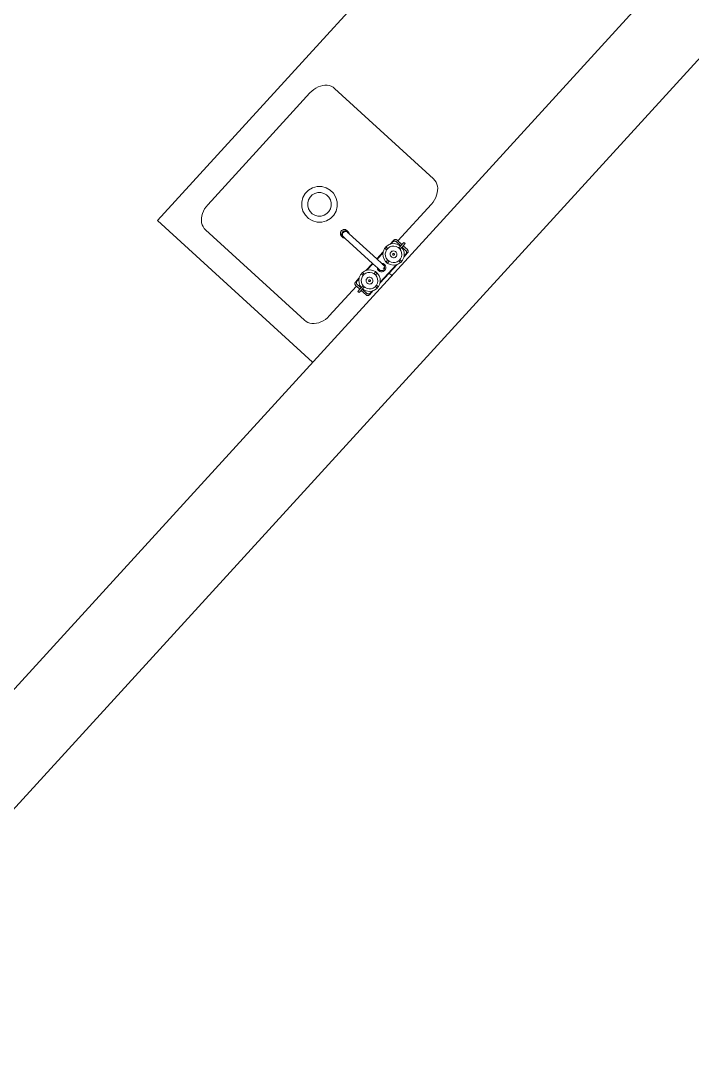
# Model space of a CAD drawing. Header units: metres. Extents: x 750 to 3116, y -341 to 1465.
# Drawn here: x 1590.285 to 1592.202, y 762.067 to 765.028 of the extents above; entities that cross this region are included whole.
import ezdxf

# ---------------------------------------------------------------- set-up
doc = ezdxf.new("R2010")
doc.units = ezdxf.units.M
doc.layers.add('Furniture', color=44, linetype='Continuous', lineweight=5)
doc.layers.add('Wall ext', color=20, linetype='Continuous', lineweight=18)

# ---------------------------------------------------------------- blocks, each defined once
blk = doc.blocks.new('washbashin')
at = {"layer": 'Furniture'}
for p, q in [((11493479.6577, 4446032.8445), (11493479.5089, 4446032.6728)), ((11493479.6577, 4446032.8445), (11493479.6629, 4446032.8499)), ((11493479.6629, 4446032.8499), (11493479.6685, 4446032.8547)), ((11493479.6685, 4446032.8547), (11493479.6745, 4446032.8588)), ((11493479.6745, 4446032.8588), (11493479.6808, 4446032.8622)), ((11493479.6808, 4446032.8622), (11493479.6873, 4446032.8648)), ((11493479.6873, 4446032.8648), (11493479.6938, 4446032.8666)), ((11493479.6938, 4446032.8666), (11493479.7003, 4446032.8675)), ((11493479.7003, 4446032.8675), (11493479.7066, 4446032.8675)), ((11493479.7066, 4446032.8675), (11493479.7126, 4446032.8667)), ((11493479.7126, 4446032.8667), (11493479.7183, 4446032.865)), ((11493479.7183, 4446032.865), (11493479.7235, 4446032.8624)), ((11493479.7235, 4446032.8624), (11493479.7281, 4446032.859)), ((11493480.0173, 4446032.6083), (11493479.7281, 4446032.859)), ((11493479.5089, 4446032.6728), (11493479.3745, 4446032.5178)), ((11493479.5091, 4446032.6726), (11493479.5089, 4446032.6728)), ((11493480.0173, 4446032.6083), (11493480.0213, 4446032.6042)), ((11493480.0213, 4446032.6042), (11493480.0246, 4446032.5994)), ((11493479.6611, 4446032.5669), (11493479.6724, 4446032.5739)), ((11493479.6724, 4446032.5739), (11493479.6852, 4446032.5778)), ((11493479.6852, 4446032.5778), (11493479.6985, 4446032.5782)), ((11493479.6985, 4446032.5782), (11493479.7114, 4446032.5752)), ((11493479.7114, 4446032.5752), (11493479.7232, 4446032.5689)), ((11493480.0246, 4446032.5994), (11493480.0271, 4446032.5941)), ((11493480.0271, 4446032.5941), (11493480.0288, 4446032.5882)), ((11493480.0288, 4446032.5882), (11493480.0297, 4446032.582)), ((11493480.0297, 4446032.5754), (11493480.0288, 4446032.5687)), ((11493480.0297, 4446032.582), (11493480.0297, 4446032.5754)), ((11493479.6427, 4446032.5325), (11493479.6457, 4446032.5455)), ((11493479.6457, 4446032.5455), (11493479.652, 4446032.5572)), ((11493479.652, 4446032.5572), (11493479.6611, 4446032.5669)), ((11493479.666, 4446032.5471), (11493479.6618, 4446032.5394)), ((11493479.672, 4446032.5536), (11493479.666, 4446032.5471)), ((11493479.6795, 4446032.5582), (11493479.672, 4446032.5536)), ((11493479.688, 4446032.5608), (11493479.6795, 4446032.5582)), ((11493479.6968, 4446032.5611), (11493479.688, 4446032.5608)), ((11493479.7054, 4446032.559), (11493479.6968, 4446032.5611)), ((11493479.7131, 4446032.5549), (11493479.7054, 4446032.559)), ((11493479.7196, 4446032.5488), (11493479.7131, 4446032.5549)), ((11493479.7242, 4446032.5413), (11493479.7196, 4446032.5488)), ((11493479.7232, 4446032.5689), (11493479.7329, 4446032.5598)), ((11493479.7329, 4446032.5598), (11493479.7399, 4446032.5484)), ((11493479.7399, 4446032.5484), (11493479.7438, 4446032.5357)), ((11493480.0215, 4446032.5487), (11493480.0175, 4446032.5424)), ((11493480.0247, 4446032.5552), (11493480.0215, 4446032.5487)), ((11493480.0272, 4446032.562), (11493480.0247, 4446032.5552)), ((11493480.0288, 4446032.5687), (11493480.0272, 4446032.562)), ((11493479.3745, 4446032.5178), (11493479.3699, 4446032.512)), ((11493479.6431, 4446032.5192), (11493479.6427, 4446032.5325)), ((11493479.6469, 4446032.5064), (11493479.6431, 4446032.5192)), ((11493479.6618, 4446032.5394), (11493479.6598, 4446032.5308)), ((11493479.6598, 4446032.5308), (11493479.6601, 4446032.522)), ((11493479.6601, 4446032.522), (11493479.6626, 4446032.5135)), ((11493479.7209, 4446032.5077), (11493479.725, 4446032.5155)), ((11493479.7268, 4446032.5329), (11493479.7242, 4446032.5413)), ((11493479.725, 4446032.5155), (11493479.727, 4446032.5241)), ((11493479.727, 4446032.5241), (11493479.7268, 4446032.5329)), ((11493479.7442, 4446032.5224), (11493479.7412, 4446032.5094)), ((11493479.7438, 4446032.5357), (11493479.7442, 4446032.5224)), ((11493479.9197, 4446032.4291), (11493480.0129, 4446032.5366)), ((11493480.0175, 4446032.5424), (11493480.0129, 4446032.5366)), ((11493479.3586, 4446032.4857), (11493479.3577, 4446032.479)), ((11493479.3602, 4446032.4924), (11493479.3586, 4446032.4857)), ((11493479.3627, 4446032.4992), (11493479.3602, 4446032.4924)), ((11493479.366, 4446032.5057), (11493479.3627, 4446032.4992)), ((11493479.3699, 4446032.512), (11493479.366, 4446032.5057)), ((11493479.654, 4446032.4951), (11493479.6469, 4446032.5064)), ((11493479.6637, 4446032.486), (11493479.654, 4446032.4951)), ((11493479.6626, 4446032.5135), (11493479.6673, 4446032.506)), ((11493479.6754, 4446032.4797), (11493479.6637, 4446032.486)), ((11493479.6673, 4446032.506), (11493479.6737, 4446032.5)), ((11493479.6737, 4446032.5), (11493479.6815, 4446032.4958)), ((11493479.6815, 4446032.4958), (11493479.6901, 4446032.4938)), ((11493479.6901, 4446032.4938), (11493479.6989, 4446032.4941)), ((11493479.6989, 4446032.4941), (11493479.7073, 4446032.4967)), ((11493479.7073, 4446032.4967), (11493479.7148, 4446032.5013)), ((11493479.7257, 4446032.488), (11493479.7144, 4446032.481)), ((11493479.7148, 4446032.5013), (11493479.7209, 4446032.5077)), ((11493479.7349, 4446032.4977), (11493479.7257, 4446032.488)), ((11493479.7412, 4446032.5094), (11493479.7349, 4446032.4977)), ((11493479.3577, 4446032.479), (11493479.3578, 4446032.4724)), ((11493479.3578, 4446032.4724), (11493479.3586, 4446032.4662)), ((11493479.3586, 4446032.4662), (11493479.3603, 4446032.4603)), ((11493479.3603, 4446032.4603), (11493479.3628, 4446032.455)), ((11493479.3628, 4446032.455), (11493479.3661, 4446032.4502)), ((11493479.6884, 4446032.4767), (11493479.6754, 4446032.4797)), ((11493479.7017, 4446032.4771), (11493479.6884, 4446032.4767)), ((11493479.7144, 4446032.481), (11493479.7017, 4446032.4771)), ((11493479.7586, 4446032.4539), (11493479.7609, 4446032.4558)), ((11493479.7609, 4446032.4558), (11493479.7636, 4446032.457)), ((11493479.7636, 4446032.457), (11493479.7665, 4446032.4574)), ((11493479.7665, 4446032.4574), (11493479.7693, 4446032.4571)), ((11493479.7693, 4446032.4571), (11493479.772, 4446032.4561)), ((11493479.772, 4446032.4561), (11493479.7742, 4446032.4544)), ((11493479.3661, 4446032.4502), (11493479.3701, 4446032.4461)), ((11493479.3701, 4446032.4461), (11493479.6593, 4446032.1954)), ((11493479.7553, 4446032.446), (11493479.7557, 4446032.4489)), ((11493479.7556, 4446032.4431), (11493479.7553, 4446032.446)), ((11493479.7566, 4446032.4405), (11493479.7556, 4446032.4431)), ((11493479.7557, 4446032.4489), (11493479.7568, 4446032.4516)), ((11493479.7583, 4446032.4382), (11493479.7566, 4446032.4405)), ((11493479.7568, 4446032.4516), (11493479.7586, 4446032.4539)), ((11493479.7606, 4446032.4366), (11493479.7583, 4446032.4382)), ((11493479.7588, 4446032.4429), (11493479.7592, 4446032.4458)), ((11493479.7591, 4446032.4401), (11493479.7588, 4446032.4429)), ((11493479.7602, 4446032.4374), (11493479.7591, 4446032.4401)), ((11493479.7592, 4446032.4458), (11493479.7604, 4446032.4485)), ((11493479.7609, 4446032.4364), (11493479.7602, 4446032.4374)), ((11493479.7604, 4446032.4485), (11493479.7622, 4446032.4509)), ((11493479.7609, 4446032.4364), (11493479.7606, 4446032.4366)), ((11493479.7619, 4446032.4352), (11493479.7609, 4446032.4364)), ((11493479.7615, 4446032.4453), (11493479.7612, 4446032.443)), ((11493479.7612, 4446032.443), (11493479.7614, 4446032.4407)), ((11493479.7614, 4446032.4407), (11493479.7623, 4446032.4387)), ((11493479.7624, 4446032.4474), (11493479.7615, 4446032.4453)), ((11493479.7641, 4446032.4335), (11493479.7619, 4446032.4352)), ((11493479.7622, 4446032.4509), (11493479.7645, 4446032.4527)), ((11493479.7623, 4446032.4387), (11493479.7636, 4446032.4369)), ((11493479.7638, 4446032.4492), (11493479.7624, 4446032.4474)), ((11493479.7636, 4446032.4369), (11493479.769, 4446032.4322)), ((11493479.7657, 4446032.4507), (11493479.7638, 4446032.4492)), ((11493479.7668, 4446032.4325), (11493479.7641, 4446032.4335)), ((11493479.7645, 4446032.4527), (11493479.7672, 4446032.4539)), ((11493479.7678, 4446032.4516), (11493479.7657, 4446032.4507)), ((11493479.769, 4446032.4322), (11493479.7668, 4446032.4325)), ((11493479.7672, 4446032.4539), (11493479.77, 4446032.4544)), ((11493479.77, 4446032.452), (11493479.7678, 4446032.4516)), ((11493479.769, 4446032.4322), (11493479.8492, 4446032.3627)), ((11493479.77, 4446032.4544), (11493479.7729, 4446032.4541)), ((11493479.7722, 4446032.4517), (11493479.77, 4446032.452)), ((11493479.7743, 4446032.4509), (11493479.7722, 4446032.4517)), ((11493479.7729, 4446032.4541), (11493479.7755, 4446032.453)), ((11493479.7742, 4446032.4544), (11493479.7748, 4446032.4537)), ((11493479.7758, 4446032.4498), (11493479.7743, 4446032.4509)), ((11493479.7755, 4446032.453), (11493479.7778, 4446032.4514)), ((11493479.7758, 4446032.4498), (11493479.776, 4446032.4493)), ((11493479.7761, 4446032.4496), (11493479.7758, 4446032.4498)), ((11493479.776, 4446032.4493), (11493479.7761, 4446032.4484)), ((11493479.7769, 4446032.4485), (11493479.776, 4446032.4493)), ((11493479.7771, 4446032.4482), (11493479.7761, 4446032.4496)), ((11493479.7761, 4446032.4496), (11493479.7806, 4446032.4456)), ((11493479.7771, 4446032.4482), (11493479.7772, 4446032.4474)), ((11493479.7774, 4446032.4478), (11493479.7771, 4446032.4482)), ((11493479.7778, 4446032.4469), (11493479.7774, 4446032.4478)), ((11493479.7778, 4446032.4514), (11493479.7795, 4446032.4491)), ((11493479.7795, 4446032.4491), (11493479.7805, 4446032.4465)), ((11493479.7805, 4446032.4465), (11493479.7806, 4446032.4456)), ((11493479.7806, 4446032.4456), (11493479.7808, 4446032.4443)), ((11493479.7806, 4446032.4456), (11493479.8609, 4446032.3761)), ((11493479.908, 4446032.4304), (11493479.8976, 4446032.4184)), ((11493479.9061, 4446032.426), (11493479.9006, 4446032.4196)), ((11493479.9061, 4446032.426), (11493479.9067, 4446032.4266)), ((11493479.9067, 4446032.4266), (11493479.9074, 4446032.4271)), ((11493479.9074, 4446032.4271), (11493479.9081, 4446032.4275)), ((11493479.908, 4446032.4304), (11493479.9086, 4446032.431)), ((11493479.9081, 4446032.4275), (11493479.9088, 4446032.4278)), ((11493479.9086, 4446032.431), (11493479.9093, 4446032.4316)), ((11493479.9088, 4446032.4278), (11493479.9096, 4446032.428)), ((11493479.9093, 4446032.4316), (11493479.91, 4446032.432)), ((11493479.9096, 4446032.428), (11493479.9105, 4446032.4281)), ((11493479.91, 4446032.432), (11493479.9108, 4446032.4324)), ((11493479.9105, 4446032.4281), (11493479.9113, 4446032.4281)), ((11493479.9108, 4446032.4324), (11493479.9117, 4446032.4326)), ((11493479.9113, 4446032.4281), (11493479.9121, 4446032.428)), ((11493479.9117, 4446032.4326), (11493479.9126, 4446032.4327)), ((11493479.9121, 4446032.428), (11493479.9129, 4446032.4278)), ((11493479.9126, 4446032.4327), (11493479.9134, 4446032.4327)), ((11493479.9129, 4446032.4278), (11493479.9137, 4446032.4275)), ((11493479.9134, 4446032.4327), (11493479.9143, 4446032.4326)), ((11493479.9137, 4446032.4275), (11493479.9144, 4446032.4271)), ((11493479.9143, 4446032.4326), (11493479.9152, 4446032.4324)), ((11493479.9144, 4446032.4271), (11493479.9151, 4446032.4266)), ((11493479.9286, 4446032.4148), (11493479.9151, 4446032.4266)), ((11493479.9152, 4446032.4324), (11493479.916, 4446032.4321)), ((11493479.916, 4446032.4321), (11493479.9168, 4446032.4316)), ((11493479.9168, 4446032.4316), (11493479.9175, 4446032.4311)), ((11493479.9197, 4446032.4291), (11493479.9175, 4446032.4311)), ((11493479.9319, 4446032.4186), (11493479.9197, 4446032.4291)), ((11493479.879, 4446032.397), (11493479.8609, 4446032.3761)), ((11493479.879, 4446032.397), (11493479.8785, 4446032.3941)), ((11493479.8793, 4446032.3988), (11493479.879, 4446032.397)), ((11493479.8825, 4446032.4061), (11493479.8793, 4446032.3988)), ((11493479.8834, 4446032.4072), (11493479.8825, 4446032.4061)), ((11493479.8834, 4446032.4072), (11493479.8832, 4446032.4073)), ((11493479.8864, 4446032.4109), (11493479.8834, 4446032.4072)), ((11493479.8834, 4446032.4072), (11493479.8883, 4446032.4029)), ((11493479.886, 4446032.3968), (11493479.8851, 4446032.3907)), ((11493479.8885, 4446032.4024), (11493479.886, 4446032.3968)), ((11493479.8863, 4446032.4109), (11493479.8875, 4446032.4123)), ((11493479.8864, 4446032.4109), (11493479.8863, 4446032.4109)), ((11493479.8875, 4446032.4123), (11493479.8864, 4446032.4109)), ((11493479.8913, 4446032.4066), (11493479.8864, 4446032.4109)), ((11493479.894, 4446032.417), (11493479.8875, 4446032.4123)), ((11493479.8924, 4446032.4072), (11493479.8885, 4446032.4024)), ((11493479.8974, 4446032.4109), (11493479.8924, 4446032.4072)), ((11493479.8976, 4446032.4184), (11493479.894, 4446032.417)), ((11493479.9031, 4446032.4131), (11493479.8974, 4446032.4109)), ((11493479.9006, 4446032.4196), (11493479.8976, 4446032.4184)), ((11493479.9019, 4446032.3972), (11493479.9003, 4446032.3952)), ((11493479.9014, 4446032.4199), (11493479.9006, 4446032.4196)), ((11493479.9094, 4446032.4208), (11493479.9014, 4446032.4199)), ((11493479.904, 4446032.3987), (11493479.9019, 4446032.3972)), ((11493479.9092, 4446032.4137), (11493479.9031, 4446032.4131)), ((11493479.9064, 4446032.3996), (11493479.904, 4446032.3987)), ((11493479.9089, 4446032.3999), (11493479.9064, 4446032.3996)), ((11493479.9114, 4446032.3995), (11493479.9089, 4446032.3999)), ((11493479.9153, 4446032.4128), (11493479.9092, 4446032.4137)), ((11493479.9173, 4446032.4195), (11493479.9094, 4446032.4208)), ((11493479.9138, 4446032.3985), (11493479.9114, 4446032.3995)), ((11493479.9157, 4446032.3969), (11493479.9138, 4446032.3985)), ((11493479.921, 4446032.4103), (11493479.9153, 4446032.4128)), ((11493479.9173, 4446032.3948), (11493479.9157, 4446032.3969)), ((11493479.9246, 4446032.4163), (11493479.9173, 4446032.4195)), ((11493479.9258, 4446032.4064), (11493479.921, 4446032.4103)), ((11493479.9277, 4446032.4138), (11493479.9235, 4446032.4088)), ((11493479.9277, 4446032.4138), (11493479.9246, 4446032.4163)), ((11493479.9294, 4446032.4014), (11493479.9258, 4446032.4064)), ((11493479.9313, 4446032.4106), (11493479.9269, 4446032.4055)), ((11493479.9286, 4446032.4148), (11493479.9277, 4446032.4138)), ((11493479.9319, 4446032.4186), (11493479.9286, 4446032.4148)), ((11493479.9316, 4446032.3957), (11493479.9294, 4446032.4014)), ((11493479.9323, 4446032.4117), (11493479.9313, 4446032.4106)), ((11493479.9356, 4446032.4048), (11493479.9313, 4446032.4106)), ((11493479.9323, 4446032.3896), (11493479.9316, 4446032.3957)), ((11493479.9372, 4446032.4247), (11493479.9319, 4446032.4186)), ((11493479.9355, 4446032.4154), (11493479.9323, 4446032.4117)), ((11493479.9439, 4446032.4016), (11493479.9323, 4446032.4117)), ((11493479.9355, 4446032.4154), (11493479.9408, 4446032.4216)), ((11493479.948, 4446032.4046), (11493479.9355, 4446032.4154)), ((11493479.9385, 4446032.3974), (11493479.9356, 4446032.4048)), ((11493479.9372, 4446032.4247), (11493479.9408, 4446032.4216)), ((11493479.9393, 4446032.3894), (11493479.9385, 4446032.3974)), ((11493479.9444, 4446032.4011), (11493479.9439, 4446032.4016)), ((11493479.945, 4446032.4004), (11493479.9444, 4446032.4011)), ((11493479.9454, 4446032.3997), (11493479.945, 4446032.4004)), ((11493479.9457, 4446032.3989), (11493479.9454, 4446032.3997)), ((11493479.9459, 4446032.3981), (11493479.9457, 4446032.3989)), ((11493479.9457, 4446032.3948), (11493479.9459, 4446032.3956)), ((11493479.946, 4446032.3973), (11493479.9459, 4446032.3981)), ((11493479.9459, 4446032.3956), (11493479.946, 4446032.3965)), ((11493479.946, 4446032.3965), (11493479.946, 4446032.3973)), ((11493479.9486, 4446032.404), (11493479.948, 4446032.4046)), ((11493479.9491, 4446032.4033), (11493479.9486, 4446032.404)), ((11493479.9486, 4446032.3951), (11493479.9492, 4446032.3958)), ((11493479.9496, 4446032.4026), (11493479.9491, 4446032.4033)), ((11493479.9492, 4446032.3958), (11493479.9496, 4446032.3966)), ((11493479.9499, 4446032.4017), (11493479.9496, 4446032.4026)), ((11493479.9496, 4446032.3966), (11493479.9499, 4446032.3974)), ((11493479.9502, 4446032.4009), (11493479.9499, 4446032.4017)), ((11493479.9499, 4446032.3974), (11493479.9502, 4446032.3983)), ((11493479.9503, 4446032.4), (11493479.9502, 4446032.4009)), ((11493479.9502, 4446032.3983), (11493479.9503, 4446032.3991)), ((11493479.9503, 4446032.3991), (11493479.9503, 4446032.4)), ((11493479.8609, 4446032.3761), (11493479.8603, 4446032.3754)), ((11493479.862, 4446032.3751), (11493479.8609, 4446032.3761)), ((11493479.862, 4446032.3751), (11493479.8614, 4446032.3744)), ((11493479.8785, 4446032.3941), (11493479.862, 4446032.3751)), ((11493479.862, 4446032.3751), (11493479.8751, 4446032.3637)), ((11493479.8785, 4446032.3941), (11493479.878, 4446032.3909)), ((11493479.878, 4446032.3909), (11493479.8789, 4446032.3829)), ((11493479.8789, 4446032.3829), (11493479.8818, 4446032.3754)), ((11493479.8818, 4446032.3754), (11493479.8865, 4446032.369)), ((11493479.8851, 4446032.3907), (11493479.8857, 4446032.3846)), ((11493479.8857, 4446032.3846), (11493479.8879, 4446032.3788)), ((11493479.8865, 4446032.369), (11493479.8879, 4446032.3678)), ((11493479.8865, 4446032.369), (11493479.8879, 4446032.3678)), ((11493479.8879, 4446032.3788), (11493479.8916, 4446032.3738)), ((11493479.8922, 4446032.3728), (11493479.8879, 4446032.3678)), ((11493479.8879, 4446032.3678), (11493479.8915, 4446032.3646)), ((11493479.8879, 4446032.3678), (11493479.8879, 4446032.3678)), ((11493479.8879, 4446032.3678), (11493479.8916, 4446032.3648)), ((11493479.8916, 4446032.3738), (11493479.8964, 4446032.37)), ((11493479.8916, 4446032.3648), (11493479.8959, 4446032.3698)), ((11493479.8964, 4446032.37), (11493479.902, 4446032.3675)), ((11493479.8993, 4446032.3929), (11493479.8989, 4446032.3904)), ((11493479.8989, 4446032.3904), (11493479.8992, 4446032.3878)), ((11493479.8992, 4446032.3878), (11493479.9001, 4446032.3854)), ((11493479.9003, 4446032.3952), (11493479.8993, 4446032.3929)), ((11493479.9001, 4446032.3854), (11493479.9016, 4446032.3834)), ((11493479.9016, 4446032.3834), (11493479.9036, 4446032.3818)), ((11493479.902, 4446032.3675), (11493479.9081, 4446032.3665)), ((11493479.9036, 4446032.3818), (11493479.9059, 4446032.3807)), ((11493479.9059, 4446032.3807), (11493479.9084, 4446032.3804)), ((11493479.9062, 4446032.3908), (11493479.9061, 4446032.3902)), ((11493479.9061, 4446032.3902), (11493479.9062, 4446032.3895)), ((11493479.9065, 4446032.3915), (11493479.9062, 4446032.3908)), ((11493479.9062, 4446032.3895), (11493479.9064, 4446032.3889)), ((11493479.9064, 4446032.3889), (11493479.9068, 4446032.3884)), ((11493479.9069, 4446032.392), (11493479.9065, 4446032.3915)), ((11493479.9068, 4446032.3884), (11493479.9073, 4446032.388)), ((11493479.9075, 4446032.3924), (11493479.9069, 4446032.392)), ((11493479.9073, 4446032.388), (11493479.908, 4446032.3877)), ((11493479.9081, 4446032.3926), (11493479.9075, 4446032.3924)), ((11493479.908, 4446032.3877), (11493479.9086, 4446032.3876)), ((11493479.9087, 4446032.3927), (11493479.9081, 4446032.3926)), ((11493479.9081, 4446032.3665), (11493479.9142, 4446032.3672)), ((11493479.9084, 4446032.3804), (11493479.911, 4446032.3806)), ((11493479.9086, 4446032.3876), (11493479.9093, 4446032.3877)), ((11493479.9094, 4446032.3926), (11493479.9087, 4446032.3927)), ((11493479.9093, 4446032.3877), (11493479.9099, 4446032.3879)), ((11493479.91, 4446032.3923), (11493479.9094, 4446032.3926)), ((11493479.9099, 4446032.3879), (11493479.9104, 4446032.3883)), ((11493479.9105, 4446032.3919), (11493479.91, 4446032.3923)), ((11493479.9104, 4446032.3883), (11493479.9108, 4446032.3888)), ((11493479.9109, 4446032.3913), (11493479.9105, 4446032.3919)), ((11493479.9108, 4446032.3888), (11493479.9111, 4446032.3894)), ((11493479.9111, 4446032.3907), (11493479.9109, 4446032.3913)), ((11493479.911, 4446032.3806), (11493479.9134, 4446032.3815)), ((11493479.9112, 4446032.3901), (11493479.9111, 4446032.3907)), ((11493479.9111, 4446032.3894), (11493479.9112, 4446032.3901)), ((11493479.9134, 4446032.3815), (11493479.9154, 4446032.3831)), ((11493479.9142, 4446032.3672), (11493479.92, 4446032.3694)), ((11493479.9154, 4446032.3831), (11493479.917, 4446032.385)), ((11493479.917, 4446032.385), (11493479.918, 4446032.3874)), ((11493479.9182, 4446032.3924), (11493479.9173, 4446032.3948)), ((11493479.918, 4446032.3874), (11493479.9184, 4446032.3899)), ((11493479.9184, 4446032.3899), (11493479.9182, 4446032.3924)), ((11493479.92, 4446032.3694), (11493479.925, 4446032.373)), ((11493479.9234, 4446032.3632), (11493479.9292, 4446032.3675)), ((11493479.9241, 4446032.3719), (11493479.9292, 4446032.3675)), ((11493479.925, 4446032.373), (11493479.9288, 4446032.3778)), ((11493479.9323, 4446032.3711), (11493479.9274, 4446032.3753)), ((11493479.9288, 4446032.3778), (11493479.9313, 4446032.3835)), ((11493479.9292, 4446032.3675), (11493479.9298, 4446032.3679)), ((11493479.9292, 4446032.3675), (11493479.9293, 4446032.3673)), ((11493479.9298, 4446032.3679), (11493479.9293, 4446032.3673)), ((11493479.9298, 4446032.3679), (11493479.9323, 4446032.3711)), ((11493479.9325, 4446032.3709), (11493479.9298, 4446032.3679)), ((11493479.9313, 4446032.3835), (11493479.9323, 4446032.3896)), ((11493479.9323, 4446032.3711), (11493479.9348, 4446032.3742)), ((11493479.9325, 4446032.3709), (11493479.9323, 4446032.3711)), ((11493479.9348, 4446032.3742), (11493479.9381, 4446032.3815)), ((11493479.9381, 4446032.3815), (11493479.9384, 4446032.3833)), ((11493479.9384, 4446032.3833), (11493479.9486, 4446032.3951)), ((11493479.9384, 4446032.3833), (11493479.9388, 4446032.3861)), ((11493479.9388, 4446032.3861), (11493479.9445, 4446032.3927)), ((11493479.9388, 4446032.3861), (11493479.9393, 4446032.3894)), ((11493479.9445, 4446032.3927), (11493479.945, 4446032.3933)), ((11493479.945, 4446032.3933), (11493479.9454, 4446032.3941)), ((11493479.9454, 4446032.3941), (11493479.9457, 4446032.3948)), ((11493479.8209, 4446032.3355), (11493479.8215, 4446032.3362)), ((11493479.8215, 4446032.3362), (11493479.8216, 4446032.336)), ((11493479.8274, 4446032.3403), (11493479.8216, 4446032.336)), ((11493479.831, 4446032.3417), (11493479.8274, 4446032.3403)), ((11493479.8366, 4446032.3363), (11493479.8308, 4446032.3341)), ((11493479.8492, 4446032.3627), (11493479.831, 4446032.3417)), ((11493479.834, 4446032.3428), (11493479.831, 4446032.3417)), ((11493479.8504, 4446032.3617), (11493479.834, 4446032.3428)), ((11493479.8349, 4446032.3432), (11493479.834, 4446032.3428)), ((11493479.8429, 4446032.344), (11493479.8349, 4446032.3432)), ((11493479.8427, 4446032.337), (11493479.8366, 4446032.3363)), ((11493479.8488, 4446032.336), (11493479.8427, 4446032.337)), ((11493479.8508, 4446032.3428), (11493479.8429, 4446032.344)), ((11493479.8504, 4446032.3617), (11493479.8492, 4446032.3627)), ((11493479.8504, 4446032.3617), (11493479.8634, 4446032.3504)), ((11493479.8581, 4446032.3395), (11493479.8508, 4446032.3428)), ((11493479.8591, 4446032.3387), (11493479.8548, 4446032.3337)), ((11493479.8591, 4446032.3387), (11493479.8581, 4446032.3395)), ((11493479.8591, 4446032.3387), (11493479.8593, 4446032.3389)), ((11493479.8617, 4446032.3367), (11493479.8591, 4446032.3387)), ((11493479.8629, 4446032.3357), (11493479.8593, 4446032.3389)), ((11493479.8634, 4446032.3506), (11493479.8634, 4446032.3504)), ((11493479.8634, 4446032.3504), (11493479.8634, 4446032.3501)), ((11493479.8634, 4446032.3504), (11493479.8693, 4446032.3452)), ((11493479.8634, 4446032.3501), (11493479.8642, 4446032.3471)), ((11493479.8642, 4446032.3471), (11493479.8658, 4446032.3443)), ((11493479.8658, 4446032.3443), (11493479.8681, 4446032.3421)), ((11493479.8679, 4446032.3472), (11493479.8676, 4446032.3477)), ((11493479.868, 4446032.3468), (11493479.8679, 4446032.3471)), ((11493479.8681, 4446032.3421), (11493479.8708, 4446032.3405)), ((11493479.8683, 4446032.3464), (11493479.8682, 4446032.3466)), ((11493479.8688, 4446032.3459), (11493479.8686, 4446032.3461)), ((11493479.8695, 4446032.3451), (11493479.8691, 4446032.3456)), ((11493479.8695, 4446032.3451), (11493479.8693, 4446032.3452)), ((11493479.8696, 4446032.345), (11493479.8695, 4446032.3451)), ((11493479.8697, 4446032.345), (11493479.8696, 4446032.345)), ((11493479.8698, 4446032.3449), (11493479.8697, 4446032.345)), ((11493479.8698, 4446032.3449), (11493479.87, 4446032.3447)), ((11493479.872, 4446032.3435), (11493479.87, 4446032.3447)), ((11493479.8708, 4446032.3405), (11493479.8739, 4446032.3397)), ((11493479.8743, 4446032.3429), (11493479.872, 4446032.3435)), ((11493479.8723, 4446032.3094), (11493479.9167, 4446032.3607)), ((11493479.8751, 4446032.3637), (11493479.8738, 4446032.3637)), ((11493479.8739, 4446032.3397), (11493479.877, 4446032.3398)), ((11493479.8766, 4446032.3429), (11493479.8743, 4446032.3429)), ((11493479.8769, 4446032.3637), (11493479.8751, 4446032.3637)), ((11493479.8751, 4446032.3637), (11493479.8805, 4446032.359)), ((11493479.8788, 4446032.3436), (11493479.8766, 4446032.3429)), ((11493479.88, 4446032.3629), (11493479.8769, 4446032.3637)), ((11493479.877, 4446032.3398), (11493479.8801, 4446032.3406)), ((11493479.8771, 4446032.3604), (11493479.8788, 4446032.36)), ((11493479.8788, 4446032.36), (11493479.8805, 4446032.359)), ((11493479.8808, 4446032.3447), (11493479.8788, 4446032.3436)), ((11493479.8827, 4446032.3614), (11493479.88, 4446032.3629)), ((11493479.8801, 4446032.3406), (11493479.8828, 4446032.3422)), ((11493479.8803, 4446032.3508), (11493479.8808, 4446032.3504)), ((11493479.8805, 4446032.359), (11493479.8808, 4446032.3588)), ((11493479.8808, 4446032.3588), (11493479.8824, 4446032.3572)), ((11493479.8825, 4446032.3464), (11493479.8808, 4446032.3447)), ((11493479.8813, 4446032.35), (11493479.8817, 4446032.3496)), ((11493479.8824, 4446032.3572), (11493479.8836, 4446032.3552)), ((11493479.8824, 4446032.3572), (11493479.8824, 4446032.3572)), ((11493479.8824, 4446032.349), (11493479.8828, 4446032.3487)), ((11493479.8834, 4446032.3481), (11493479.8825, 4446032.3464)), ((11493479.8849, 4446032.3592), (11493479.8827, 4446032.3614)), ((11493479.8828, 4446032.3422), (11493479.885, 4446032.3444)), ((11493479.8832, 4446032.3483), (11493479.8834, 4446032.3481)), ((11493479.8836, 4446032.3484), (11493479.8834, 4446032.3481)), ((11493479.8836, 4446032.3552), (11493479.8842, 4446032.353)), ((11493479.8842, 4446032.3506), (11493479.8836, 4446032.3484)), ((11493479.8842, 4446032.353), (11493479.8842, 4446032.3506)), ((11493479.8865, 4446032.3564), (11493479.8849, 4446032.3592)), ((11493479.885, 4446032.3444), (11493479.8866, 4446032.3472)), ((11493479.8874, 4446032.3534), (11493479.8865, 4446032.3564)), ((11493479.8866, 4446032.3472), (11493479.8874, 4446032.3502)), ((11493479.8874, 4446032.3502), (11493479.8874, 4446032.3534)), ((11493479.8915, 4446032.3646), (11493479.8916, 4446032.3648)), ((11493479.8916, 4446032.3648), (11493479.8927, 4446032.364)), ((11493479.8927, 4446032.364), (11493479.9, 4446032.3607)), ((11493479.8974, 4446032.336), (11493479.9198, 4446032.3618)), ((11493479.9, 4446032.3607), (11493479.9079, 4446032.3595)), ((11493479.9079, 4446032.3595), (11493479.9159, 4446032.3603)), ((11493479.9159, 4446032.3603), (11493479.9167, 4446032.3607)), ((11493479.9167, 4446032.3607), (11493479.9198, 4446032.3618)), ((11493479.9198, 4446032.3618), (11493479.9234, 4446032.3632)), ((11493479.8012, 4446032.3069), (11493479.8008, 4446032.3061)), ((11493479.8016, 4446032.3077), (11493479.8012, 4446032.3069)), ((11493479.8021, 4446032.3084), (11493479.8016, 4446032.3077)), ((11493479.8124, 4446032.3202), (11493479.8021, 4446032.3084)), ((11493479.8048, 4446032.3079), (11493479.8047, 4446032.307)), ((11493479.8047, 4446032.307), (11493479.8047, 4446032.3062)), ((11493479.8051, 4446032.3087), (11493479.8048, 4446032.3079)), ((11493479.8054, 4446032.3094), (11493479.8051, 4446032.3087)), ((11493479.8058, 4446032.3101), (11493479.8054, 4446032.3094)), ((11493479.8063, 4446032.3108), (11493479.8058, 4446032.3101)), ((11493479.812, 4446032.3174), (11493479.8063, 4446032.3108)), ((11493479.812, 4446032.3174), (11493479.8115, 4446032.3141)), ((11493479.8115, 4446032.3141), (11493479.8123, 4446032.3061)), ((11493479.8124, 4446032.3202), (11493479.812, 4446032.3174)), ((11493479.8127, 4446032.322), (11493479.8124, 4446032.3202)), ((11493479.8159, 4446032.3293), (11493479.8127, 4446032.322)), ((11493479.8184, 4446032.3324), (11493479.8159, 4446032.3293)), ((11493479.8183, 4446032.3326), (11493479.8209, 4446032.3355)), ((11493479.8183, 4446032.3326), (11493479.8184, 4446032.3324)), ((11493479.8193, 4446032.3335), (11493479.8184, 4446032.3324)), ((11493479.8234, 4446032.3281), (11493479.8184, 4446032.3324)), ((11493479.8195, 4446032.32), (11493479.8185, 4446032.3139)), ((11493479.8185, 4446032.3139), (11493479.8192, 4446032.3078)), ((11493479.8192, 4446032.3078), (11493479.8214, 4446032.3021)), ((11493479.822, 4446032.3257), (11493479.8195, 4446032.32)), ((11493479.8216, 4446032.336), (11493479.8213, 4446032.3358)), ((11493479.8216, 4446032.336), (11493479.8267, 4446032.3316)), ((11493479.8258, 4446032.3305), (11493479.822, 4446032.3257)), ((11493479.8308, 4446032.3341), (11493479.8258, 4446032.3305)), ((11493479.8327, 4446032.3161), (11493479.8323, 4446032.3136)), ((11493479.8323, 4446032.3136), (11493479.8326, 4446032.3111)), ((11493479.8326, 4446032.3111), (11493479.8335, 4446032.3087)), ((11493479.8338, 4446032.3185), (11493479.8327, 4446032.3161)), ((11493479.8335, 4446032.3087), (11493479.835, 4446032.3066)), ((11493479.8354, 4446032.3204), (11493479.8338, 4446032.3185)), ((11493479.835, 4446032.3066), (11493479.837, 4446032.305)), ((11493479.8374, 4446032.3219), (11493479.8354, 4446032.3204)), ((11493479.8398, 4446032.3229), (11493479.8374, 4446032.3219)), ((11493479.8396, 4446032.3136), (11493479.8397, 4446032.3142)), ((11493479.8396, 4446032.3129), (11493479.8396, 4446032.3136)), ((11493479.8398, 4446032.3123), (11493479.8396, 4446032.3129)), ((11493479.8397, 4446032.3142), (11493479.84, 4446032.3148)), ((11493479.8423, 4446032.3231), (11493479.8398, 4446032.3229)), ((11493479.8402, 4446032.3117), (11493479.8398, 4446032.3123)), ((11493479.84, 4446032.3148), (11493479.8405, 4446032.3153)), ((11493479.8407, 4446032.3113), (11493479.8402, 4446032.3117)), ((11493479.8405, 4446032.3153), (11493479.841, 4446032.3157)), ((11493479.8412, 4446032.311), (11493479.8407, 4446032.3113)), ((11493479.841, 4446032.3157), (11493479.8417, 4446032.3159)), ((11493479.8419, 4446032.3108), (11493479.8412, 4446032.311)), ((11493479.8417, 4446032.3159), (11493479.8423, 4446032.3159)), ((11493479.8426, 4446032.3109), (11493479.8419, 4446032.3108)), ((11493479.8449, 4446032.3227), (11493479.8423, 4446032.3231)), ((11493479.8423, 4446032.3159), (11493479.843, 4446032.3158)), ((11493479.8432, 4446032.3111), (11493479.8426, 4446032.3109)), ((11493479.843, 4446032.3158), (11493479.8436, 4446032.3154)), ((11493479.8437, 4446032.3114), (11493479.8432, 4446032.3111)), ((11493479.8436, 4446032.3154), (11493479.8441, 4446032.315)), ((11493479.8442, 4446032.3119), (11493479.8437, 4446032.3114)), ((11493479.8441, 4446032.315), (11493479.8444, 4446032.3144)), ((11493479.8445, 4446032.3125), (11493479.8442, 4446032.3119)), ((11493479.8444, 4446032.3144), (11493479.8446, 4446032.3138)), ((11493479.8446, 4446032.3131), (11493479.8445, 4446032.3125)), ((11493479.8446, 4446032.3138), (11493479.8446, 4446032.3131)), ((11493479.8472, 4446032.3217), (11493479.8449, 4446032.3227)), ((11493479.8492, 4446032.3201), (11493479.8472, 4446032.3217)), ((11493479.8544, 4446032.3335), (11493479.8488, 4446032.336)), ((11493479.8489, 4446032.3063), (11493479.8505, 4446032.3083)), ((11493479.8507, 4446032.318), (11493479.8492, 4446032.3201)), ((11493479.8505, 4446032.3083), (11493479.8515, 4446032.3106)), ((11493479.8516, 4446032.3157), (11493479.8507, 4446032.318)), ((11493479.8515, 4446032.3106), (11493479.8519, 4446032.3131)), ((11493479.8519, 4446032.3131), (11493479.8516, 4446032.3157)), ((11493479.8592, 4446032.3297), (11493479.8544, 4446032.3335)), ((11493479.8629, 4446032.3357), (11493479.8586, 4446032.3307)), ((11493479.8628, 4446032.3247), (11493479.8592, 4446032.3297)), ((11493479.8623, 4446032.3011), (11493479.8648, 4446032.3067)), ((11493479.8651, 4446032.3189), (11493479.8628, 4446032.3247)), ((11493479.8643, 4446032.3345), (11493479.8629, 4446032.3357)), ((11493479.8629, 4446032.3357), (11493479.8629, 4446032.3357)), ((11493479.8643, 4446032.3345), (11493479.8629, 4446032.3357)), ((11493479.869, 4446032.3281), (11493479.8643, 4446032.3345)), ((11493479.8648, 4446032.3067), (11493479.8657, 4446032.3128)), ((11493479.8657, 4446032.3128), (11493479.8651, 4446032.3189)), ((11493479.8719, 4446032.3206), (11493479.869, 4446032.3281)), ((11493479.8718, 4446032.3065), (11493479.8974, 4446032.336)), ((11493479.8718, 4446032.3065), (11493479.8723, 4446032.3094)), ((11493479.8728, 4446032.3126), (11493479.8719, 4446032.3206)), ((11493479.8723, 4446032.3094), (11493479.8728, 4446032.3126)), ((11493479.8974, 4446032.336), (11493479.9051, 4446032.3294)), ((11493479.7297, 4446032.2099), (11493479.8051, 4446032.2969)), ((11493479.8006, 4446032.3052), (11493479.8005, 4446032.3043)), ((11493479.8005, 4446032.3043), (11493479.8005, 4446032.3035)), ((11493479.8005, 4446032.3035), (11493479.8006, 4446032.3026)), ((11493479.8008, 4446032.3061), (11493479.8006, 4446032.3052)), ((11493479.8006, 4446032.3026), (11493479.8009, 4446032.3017)), ((11493479.8009, 4446032.3017), (11493479.8012, 4446032.3009)), ((11493479.8012, 4446032.3009), (11493479.8016, 4446032.3002)), ((11493479.8016, 4446032.3002), (11493479.8022, 4446032.2995)), ((11493479.8022, 4446032.2995), (11493479.8028, 4446032.2989)), ((11493479.8028, 4446032.2989), (11493479.8051, 4446032.2969)), ((11493479.8047, 4446032.3062), (11493479.8049, 4446032.3054)), ((11493479.8049, 4446032.3054), (11493479.8051, 4446032.3046)), ((11493479.8051, 4446032.3046), (11493479.8054, 4446032.3038)), ((11493479.8153, 4446032.2881), (11493479.8051, 4446032.2969)), ((11493479.8054, 4446032.3038), (11493479.8058, 4446032.3031)), ((11493479.8058, 4446032.3031), (11493479.8063, 4446032.3024)), ((11493479.8063, 4446032.3024), (11493479.8069, 4446032.3019)), ((11493479.8069, 4446032.3019), (11493479.8185, 4446032.2918)), ((11493479.8099, 4446032.2819), (11493479.8153, 4446032.2881)), ((11493479.8136, 4446032.2788), (11493479.8099, 4446032.2819)), ((11493479.8123, 4446032.3061), (11493479.8152, 4446032.2987)), ((11493479.8136, 4446032.2788), (11493479.8189, 4446032.2849)), ((11493479.8152, 4446032.2987), (11493479.8194, 4446032.2929)), ((11493479.8185, 4446032.2918), (11493479.8153, 4446032.2881)), ((11493479.8185, 4446032.2918), (11493479.8194, 4446032.2929)), ((11493479.8189, 4446032.2849), (11493479.8221, 4446032.2887)), ((11493479.8333, 4446032.2724), (11493479.8189, 4446032.2849)), ((11493479.8194, 4446032.2929), (11493479.8238, 4446032.298)), ((11493479.8214, 4446032.3021), (11493479.825, 4446032.2971)), ((11493479.8221, 4446032.2887), (11493479.823, 4446032.2897)), ((11493479.8221, 4446032.2887), (11493479.8357, 4446032.2769)), ((11493479.823, 4446032.2897), (11493479.8273, 4446032.2947)), ((11493479.823, 4446032.2897), (11493479.8261, 4446032.2872)), ((11493479.825, 4446032.2971), (11493479.8298, 4446032.2932)), ((11493479.8261, 4446032.2872), (11493479.8335, 4446032.2839)), ((11493479.8298, 4446032.2932), (11493479.8355, 4446032.2907)), ((11493479.8335, 4446032.2839), (11493479.8414, 4446032.2827)), ((11493479.8355, 4446032.2907), (11493479.8415, 4446032.2898)), ((11493479.837, 4446032.305), (11493479.8394, 4446032.304)), ((11493479.8394, 4446032.304), (11493479.8419, 4446032.3036)), ((11493479.8414, 4446032.2827), (11493479.8493, 4446032.2836)), ((11493479.8415, 4446032.2898), (11493479.8477, 4446032.2904)), ((11493479.8419, 4446032.3036), (11493479.8444, 4446032.3039)), ((11493479.8428, 4446032.2731), (11493479.8532, 4446032.2851)), ((11493479.8447, 4446032.2775), (11493479.8441, 4446032.2769)), ((11493479.8444, 4446032.3039), (11493479.8468, 4446032.3048)), ((11493479.8447, 4446032.2775), (11493479.8502, 4446032.2839)), ((11493479.8468, 4446032.3048), (11493479.8489, 4446032.3063)), ((11493479.8477, 4446032.2904), (11493479.8534, 4446032.2926)), ((11493479.8493, 4446032.2836), (11493479.8502, 4446032.2839)), ((11493479.8502, 4446032.2839), (11493479.8532, 4446032.2851)), ((11493479.8532, 4446032.2851), (11493479.8568, 4446032.2865)), ((11493479.8534, 4446032.2926), (11493479.8584, 4446032.2963)), ((11493479.8568, 4446032.2865), (11493479.8633, 4446032.2912)), ((11493479.8584, 4446032.2963), (11493479.8623, 4446032.3011)), ((11493479.8644, 4446032.2926), (11493479.8595, 4446032.2969)), ((11493479.8625, 4446032.3006), (11493479.8674, 4446032.2963)), ((11493479.8633, 4446032.2912), (11493479.8644, 4446032.2926)), ((11493479.8645, 4446032.2926), (11493479.8633, 4446032.2912)), ((11493479.8644, 4446032.2926), (11493479.8674, 4446032.2963)), ((11493479.8644, 4446032.2926), (11493479.8645, 4446032.2926)), ((11493479.8676, 4446032.2962), (11493479.8645, 4446032.2926)), ((11493479.8674, 4446032.2963), (11493479.8683, 4446032.2974)), ((11493479.8676, 4446032.2962), (11493479.8674, 4446032.2963)), ((11493479.8683, 4446032.2974), (11493479.8715, 4446032.3047)), ((11493479.8715, 4446032.3047), (11493479.8718, 4446032.3065)), ((11493479.834, 4446032.2719), (11493479.8333, 4446032.2724)), ((11493479.8348, 4446032.2714), (11493479.834, 4446032.2719)), ((11493479.8356, 4446032.2711), (11493479.8348, 4446032.2714)), ((11493479.8365, 4446032.2709), (11493479.8356, 4446032.2711)), ((11493479.8364, 4446032.2764), (11493479.8357, 4446032.2769)), ((11493479.8371, 4446032.276), (11493479.8364, 4446032.2764)), ((11493479.8373, 4446032.2708), (11493479.8365, 4446032.2709)), ((11493479.8379, 4446032.2757), (11493479.8371, 4446032.276)), ((11493479.8382, 4446032.2708), (11493479.8373, 4446032.2708)), ((11493479.8387, 4446032.2755), (11493479.8379, 4446032.2757)), ((11493479.8391, 4446032.2709), (11493479.8382, 4446032.2708)), ((11493479.8395, 4446032.2754), (11493479.8387, 4446032.2755)), ((11493479.8399, 4446032.2711), (11493479.8391, 4446032.2709)), ((11493479.8403, 4446032.2754), (11493479.8395, 4446032.2754)), ((11493479.8407, 4446032.2715), (11493479.8399, 4446032.2711)), ((11493479.8411, 4446032.2755), (11493479.8403, 4446032.2754)), ((11493479.8415, 4446032.2719), (11493479.8407, 4446032.2715)), ((11493479.8419, 4446032.2757), (11493479.8411, 4446032.2755)), ((11493479.8422, 4446032.2725), (11493479.8415, 4446032.2719)), ((11493479.8427, 4446032.276), (11493479.8419, 4446032.2757)), ((11493479.8428, 4446032.2731), (11493479.8422, 4446032.2725)), ((11493479.8434, 4446032.2764), (11493479.8427, 4446032.276)), ((11493479.8441, 4446032.2769), (11493479.8434, 4446032.2764)), ((11493479.6639, 4446032.192), (11493479.6593, 4446032.1954)), ((11493479.6691, 4446032.1894), (11493479.6639, 4446032.192)), ((11493479.6748, 4446032.1877), (11493479.6691, 4446032.1894)), ((11493479.7001, 4446032.1896), (11493479.6936, 4446032.1878)), ((11493479.7066, 4446032.1922), (11493479.7001, 4446032.1896)), ((11493479.7129, 4446032.1956), (11493479.7066, 4446032.1922)), ((11493479.7189, 4446032.1997), (11493479.7129, 4446032.1956)), ((11493479.7245, 4446032.2045), (11493479.7189, 4446032.1997)), ((11493479.7297, 4446032.2099), (11493479.7245, 4446032.2045)), ((11493479.6808, 4446032.1868), (11493479.6748, 4446032.1877)), ((11493479.6871, 4446032.1869), (11493479.6808, 4446032.1868)), ((11493479.6936, 4446032.1878), (11493479.6871, 4446032.1869))]:
    blk.add_line(p, q, dxfattribs=at)

msp = doc.modelspace()

# ---------------------------------------------------------------- linework, layer by layer
at = {"layer": 'Furniture'}
msp.add_lwpolyline([(1591.1179, 764.053), (1590.6749, 764.4577), (1591.6925, 765.5714), (1592.1355, 765.1667)], dxfattribs=at)
at = {"layer": 'Wall ext'}
msp.add_line((1589.6148, 762.067), (1593.9376, 766.7981), dxfattribs=at)
msp.add_lwpolyline([(1589.445, 762.2221), (1593.7678, 766.9532)], dxfattribs=at)

# ---------------------------------------------------------------- block references
at = {"layer": 'Furniture', "rotation": 358.5063448676265}
msp.add_blockref('washbashin', (-11603874.6576, -4144165.4566), dxfattribs=at)

doc.saveas('drawing.dxf')
